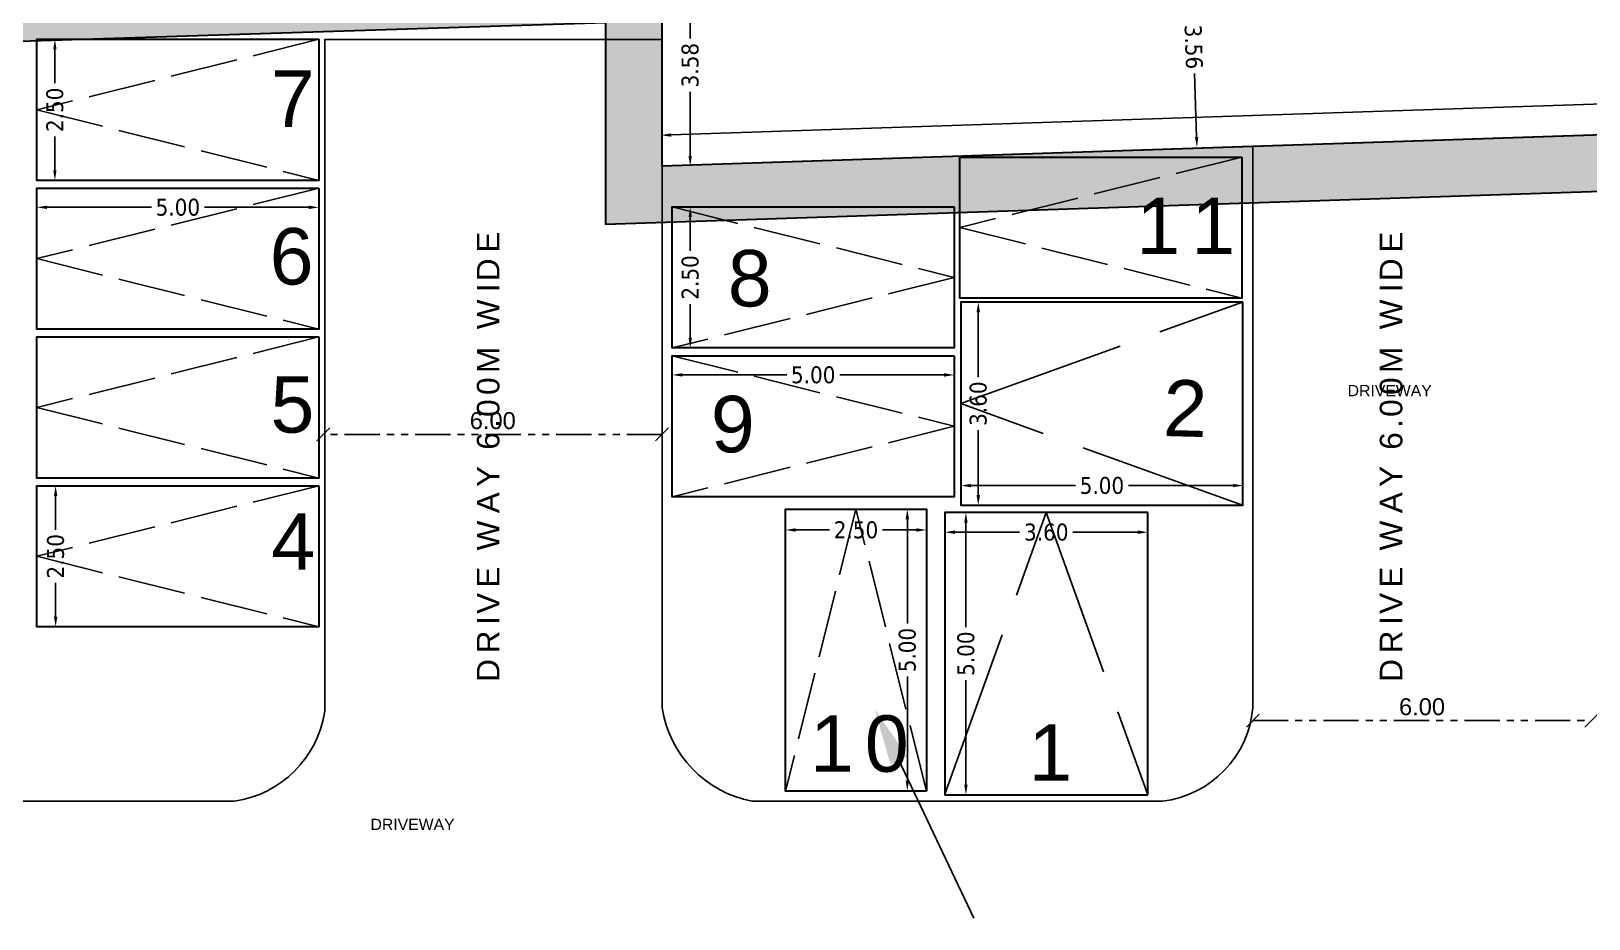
# Model space of a CAD drawing. Header units: metres. Extents: x 0 to 298, y 0 to 162.
# Drawn here: x 49.89 to 77.5, y 58.97 to 74.7 of the extents above; entities that cross this region are included whole.
import ezdxf
from ezdxf import colors
from ezdxf.entities.mleader import LeaderData, LeaderLine
from ezdxf.math import Vec2, Vec3

# ---------------------------------------------------------------- set-up
doc = ezdxf.new("R2010")
doc.units = ezdxf.units.M
doc.header["$MEASUREMENT"] = 0
for name, pattern in [('ACAD_ISO02W100', [15, 12, -3]), ('CONTINUA', [0]), ('PHANTOM2', [1.25, 0.625, -0.125, 0.125, -0.125, 0.125, -0.125])]:
    doc.linetypes.add(name, pattern=pattern)
for name, color, linetype in [('0 @ 1', 7, 'Continuous'), ('DRIVEWAY', 6, 'Continuous'), ('PARKING_SLOT', 4, 'Continuous'), ('PLOT_BOUNDARY', 4, 'Continuous'), ('RWH', 4, 'Continuous')]:
    doc.layers.add(name, color=color, linetype=linetype)
doc.layers.add('BLK_1_LVL_0_SIDE_SETBACK1', color=4, linetype='Continuous', lineweight=30)
doc.layers.add('DA_PARKING', color=4, linetype='Continuous', lineweight=30)
doc.styles.add('arial', font='arial.ttf')
doc.styles.add('CODE', font='tahoma.ttf')
doc.styles.get("Standard").update_dxf_attribs({"font": 'arial.ttf', "height": 0.35})
doc.dimstyles.new('OPEN SPACE', dxfattribs={"dimtxt": 0.3, "dimasz": 0.23, "dimexe": 0.1875, "dimexo": 0.0625, "dimgap": 0.09, "dimtad": 3, "dimzin": 0, "dimdsep": 46, "dimtxsty": 'arial', "dimblk": 'OBLIQUE', "dimcen": 0.09, "dimse1": 1, "dimse2": 1, "dimclrd": 6, "dimclre": 6, "dimclrt": 7, "dimadec": 0, "dimazin": 0, "dimtfac": 0.5, "dimtix": 1, "dimtmove": 0, "dimatfit": 3, "dimfxl": 0, "dimtolj": 1, "dimtzin": 0, "dimarcsym": 0})
doc.dimstyles.new('OUTER', dxfattribs={"dimscale": 0, "dimtxt": 0.3, "dimasz": 0.18, "dimexe": 0.18, "dimexo": 0.0625, "dimgap": 0.09, "dimtad": 0, "dimzin": 0, "dimdsep": 46, "dimtxsty": 'CODE', "dimcen": 0.09, "dimse1": 1, "dimse2": 1, "dimclrd": 8, "dimclrt": 1, "dimadec": 0, "dimazin": 0, "dimtfac": 1, "dimtofl": 0, "dimtmove": 0, "dimatfit": 3, "dimfxl": 0, "dimtolj": 1, "dimtzin": 0, "dimarcsym": 0})

# ---------------------------------------------------------------- blocks, each defined once
blk = doc.blocks.new('*D511')
at = {"color": 8, "lineweight": -2}
for p, q in [((70.44, 76.024), (70.477, 74.899)), ((70.546, 72.827), (70.509, 73.952))]:
    blk.add_line(p, q, dxfattribs=at)
at = {"color": 8, "lineweight": 35}
for points in [[(70.47, 76.025), (70.41, 76.023), (70.434, 76.204)], [(70.576, 72.828), (70.516, 72.826), (70.552, 72.647)]]:
    blk.add_solid(points, dxfattribs=at)
at = {"layer": 'Defpoints', "color": 0, "lineweight": 35}
for p in [(70.434, 76.204), (70.552, 72.647), (70.552, 72.647)]:
    blk.add_point(p, dxfattribs=at)
at = {"color": 1, "insert": (70.493, 74.426), "char_height": 0.3, "attachment_point": 5, "rotation": 271.9095, "style": 'CODE'}
blk.add_mtext('\\A1;3.56', dxfattribs=at)
blk = doc.blocks.new('*D522')
at = {"color": 8, "lineweight": -2}
for p, q in [((50.328, 66.466), (50.328, 65.867)), ((50.328, 64.326), (50.328, 64.925))]:
    blk.add_line(p, q, dxfattribs=at)
at = {"color": 8, "lineweight": 35}
for points in [[(50.298, 66.466), (50.358, 66.466), (50.328, 66.646)], [(50.298, 64.326), (50.358, 64.326), (50.328, 64.146)]]:
    blk.add_solid(points, dxfattribs=at)
at = {"layer": 'Defpoints', "color": 0, "lineweight": 35}
for p in [(49.994, 66.646), (49.994, 64.146), (50.328, 64.146)]:
    blk.add_point(p, dxfattribs=at)
at = {"color": 1, "insert": (50.328, 65.396), "char_height": 0.3, "attachment_point": 5, "rotation": 90, "style": 'CODE'}
blk.add_mtext('\\A1;2.50', dxfattribs=at)
blk = doc.blocks.new('*D523')
at = {"color": 8, "lineweight": -2, "ltscale": 0.25}
for p, q in [((66.548, 66.65), (68.398, 66.65)), ((71.188, 66.65), (69.337, 66.65))]:
    blk.add_line(p, q, dxfattribs=at)
at = {"color": 8, "linetype": 'ACAD_ISO02W100', "lineweight": 35, "ltscale": 0.25}
for points in [[(66.548, 66.68), (66.548, 66.62), (66.368, 66.65)], [(71.188, 66.68), (71.188, 66.62), (71.368, 66.65)]]:
    blk.add_solid(points, dxfattribs=at)
at = {"layer": 'Defpoints', "color": 0, "linetype": 'ACAD_ISO02W100', "lineweight": 35, "ltscale": 0.25}
for p in [(71.368, 66.65), (66.368, 66.302), (71.368, 66.302)]:
    blk.add_point(p, dxfattribs=at)
at = {"color": 1, "linetype": 'ACAD_ISO02W100', "ltscale": 0.25, "insert": (68.868, 66.65), "char_height": 0.3, "attachment_point": 5, "style": 'CODE'}
blk.add_mtext('\\A1;5.00', dxfattribs=at)
blk = doc.blocks.new('*D524')
at = {"color": 8, "lineweight": -2}
for p, q in [((66.677, 69.722), (66.677, 68.574)), ((66.677, 66.482), (66.677, 67.63))]:
    blk.add_line(p, q, dxfattribs=at)
at = {"color": 8, "lineweight": 35}
for points in [[(66.647, 69.722), (66.707, 69.722), (66.677, 69.902)], [(66.647, 66.482), (66.707, 66.482), (66.677, 66.302)]]:
    blk.add_solid(points, dxfattribs=at)
at = {"layer": 'Defpoints', "color": 0, "lineweight": 35}
for p in [(66.368, 69.902), (66.677, 69.902), (66.368, 66.302)]:
    blk.add_point(p, dxfattribs=at)
at = {"color": 1, "insert": (66.677, 68.102), "char_height": 0.3, "attachment_point": 5, "rotation": 90, "style": 'CODE'}
blk.add_mtext('\\A1;3.60', dxfattribs=at)
blk = doc.blocks.new('*D525')
at = {"color": 8, "lineweight": -2}
for p, q in [((66.262, 65.823), (67.41, 65.823)), ((69.502, 65.823), (68.354, 65.823))]:
    blk.add_line(p, q, dxfattribs=at)
at = {"color": 8, "lineweight": 35}
for points in [[(66.262, 65.853), (66.262, 65.793), (66.082, 65.823)], [(69.502, 65.853), (69.502, 65.793), (69.682, 65.823)]]:
    blk.add_solid(points, dxfattribs=at)
at = {"layer": 'Defpoints', "color": 0, "lineweight": 35}
for p in [(66.082, 66.17), (69.682, 66.17), (66.082, 65.823)]:
    blk.add_point(p, dxfattribs=at)
at = {"color": 1, "insert": (67.882, 65.823), "char_height": 0.3, "attachment_point": 5, "style": 'CODE'}
blk.add_mtext('\\A1;3.60', dxfattribs=at)
blk = doc.blocks.new('*D526')
at = {"color": 8, "lineweight": -2}
for p, q in [((66.458, 65.99), (66.458, 64.139)), ((66.458, 61.35), (66.458, 63.2))]:
    blk.add_line(p, q, dxfattribs=at)
at = {"color": 8, "lineweight": 35}
for points in [[(66.428, 65.99), (66.488, 65.99), (66.458, 66.17)], [(66.428, 61.35), (66.488, 61.35), (66.458, 61.17)]]:
    blk.add_solid(points, dxfattribs=at)
at = {"layer": 'Defpoints', "color": 0, "lineweight": 35}
for p in [(66.082, 66.17), (66.082, 61.17), (66.458, 61.17)]:
    blk.add_point(p, dxfattribs=at)
at = {"color": 1, "insert": (66.458, 63.67), "char_height": 0.3, "attachment_point": 5, "rotation": 90, "style": 'CODE'}
blk.add_mtext('\\A1;5.00', dxfattribs=at)
blk = doc.blocks.new('*D533')
at = {"color": 8, "lineweight": -2}
for p, q in [((50.315, 74.38), (50.315, 73.781)), ((50.315, 72.24), (50.315, 72.839))]:
    blk.add_line(p, q, dxfattribs=at)
at = {"color": 8, "lineweight": 35}
for points in [[(50.285, 74.38), (50.345, 74.38), (50.315, 74.56)], [(50.285, 72.24), (50.345, 72.24), (50.315, 72.06)]]:
    blk.add_solid(points, dxfattribs=at)
at = {"layer": 'Defpoints', "color": 0, "lineweight": 35}
for p in [(49.981, 74.56), (49.981, 72.06), (50.315, 72.06)]:
    blk.add_point(p, dxfattribs=at)
at = {"color": 1, "insert": (50.315, 73.31), "char_height": 0.3, "attachment_point": 5, "rotation": 90, "style": 'CODE'}
blk.add_mtext('\\A1;2.50', dxfattribs=at)
blk = doc.blocks.new('*D535')
at = {"color": 8, "lineweight": -2}
for p, q in [((65.42, 66.054), (65.42, 64.203)), ((65.42, 61.414), (65.42, 63.264))]:
    blk.add_line(p, q, dxfattribs=at)
at = {"color": 8, "lineweight": 35}
for points in [[(65.39, 66.054), (65.45, 66.054), (65.42, 66.234)], [(65.39, 61.414), (65.45, 61.414), (65.42, 61.234)]]:
    blk.add_solid(points, dxfattribs=at)
at = {"layer": 'Defpoints', "color": 0, "lineweight": 35}
for p in [(65.42, 66.234), (65.76, 66.234), (65.76, 61.234)]:
    blk.add_point(p, dxfattribs=at)
at = {"color": 1, "insert": (65.42, 63.734), "char_height": 0.3, "attachment_point": 5, "rotation": 90, "style": 'CODE'}
blk.add_mtext('\\A1;5.00', dxfattribs=at)
blk = doc.blocks.new('*D536')
at = {"color": 8, "lineweight": -2}
for p, q in [((61.573, 71.409), (61.573, 70.81)), ((61.573, 69.269), (61.573, 69.868))]:
    blk.add_line(p, q, dxfattribs=at)
at = {"color": 8, "lineweight": 35}
for points in [[(61.543, 71.409), (61.603, 71.409), (61.573, 71.589)], [(61.543, 69.269), (61.603, 69.269), (61.573, 69.089)]]:
    blk.add_solid(points, dxfattribs=at)
at = {"layer": 'Defpoints', "color": 0, "lineweight": 35}
for p in [(61.239, 71.589), (61.239, 69.089), (61.573, 69.089)]:
    blk.add_point(p, dxfattribs=at)
at = {"color": 1, "insert": (61.573, 70.339), "char_height": 0.3, "attachment_point": 5, "rotation": 90, "style": 'CODE'}
blk.add_mtext('\\A1;2.50', dxfattribs=at)
blk = doc.blocks.new('*D537')
at = {"color": 8, "lineweight": -2}
for p, q in [((61.432, 68.611), (63.283, 68.611)), ((66.072, 68.611), (64.222, 68.611))]:
    blk.add_line(p, q, dxfattribs=at)
at = {"color": 8, "lineweight": 35}
for points in [[(61.432, 68.641), (61.432, 68.581), (61.252, 68.611)], [(66.072, 68.641), (66.072, 68.581), (66.252, 68.611)]]:
    blk.add_solid(points, dxfattribs=at)
at = {"layer": 'Defpoints', "color": 0, "lineweight": 35}
for p in [(61.252, 68.951), (66.252, 68.951), (61.252, 68.611)]:
    blk.add_point(p, dxfattribs=at)
at = {"color": 1, "insert": (63.752, 68.611), "char_height": 0.3, "attachment_point": 5, "style": 'CODE'}
blk.add_mtext('\\A1;5.00', dxfattribs=at)
blk = doc.blocks.new('*D538')
at = {"color": 8, "lineweight": -2}
for p, q in [((50.174, 71.582), (52.025, 71.582)), ((54.814, 71.582), (52.964, 71.582))]:
    blk.add_line(p, q, dxfattribs=at)
at = {"color": 8, "lineweight": 35}
for points in [[(50.174, 71.612), (50.174, 71.552), (49.994, 71.582)], [(54.814, 71.612), (54.814, 71.552), (54.994, 71.582)]]:
    blk.add_solid(points, dxfattribs=at)
at = {"layer": 'Defpoints', "color": 0, "lineweight": 35}
for p in [(49.994, 71.922), (54.994, 71.922), (49.994, 71.582)]:
    blk.add_point(p, dxfattribs=at)
at = {"color": 1, "insert": (52.494, 71.582), "char_height": 0.3, "attachment_point": 5, "style": 'CODE'}
blk.add_mtext('\\A1;5.00', dxfattribs=at)
blk = doc.blocks.new('*D546')
at = {"color": 8, "lineweight": -2}
for p, q in [((63.44, 65.863), (64.039, 65.863)), ((65.58, 65.863), (64.981, 65.863))]:
    blk.add_line(p, q, dxfattribs=at)
at = {"color": 8, "lineweight": 35}
for points in [[(63.44, 65.893), (63.44, 65.833), (63.26, 65.863)], [(65.58, 65.893), (65.58, 65.833), (65.76, 65.863)]]:
    blk.add_solid(points, dxfattribs=at)
at = {"layer": 'Defpoints', "color": 0, "lineweight": 35}
for p in [(63.26, 66.234), (65.76, 66.234), (63.26, 65.863)]:
    blk.add_point(p, dxfattribs=at)
at = {"color": 1, "insert": (64.51, 65.863), "char_height": 0.3, "attachment_point": 5, "style": 'CODE'}
blk.add_mtext('\\A1;2.50', dxfattribs=at)
blk = doc.blocks.new('*D557')
at = {"color": 8, "lineweight": -2}
for p, q in [((61.572, 75.712), (61.572, 74.575)), ((61.572, 72.492), (61.572, 73.629))]:
    blk.add_line(p, q, dxfattribs=at)
at = {"color": 8, "lineweight": 35}
for points in [[(61.542, 75.712), (61.602, 75.712), (61.572, 75.892)], [(61.542, 72.492), (61.602, 72.492), (61.572, 72.312)]]:
    blk.add_solid(points, dxfattribs=at)
at = {"layer": 'Defpoints', "color": 0, "lineweight": 35}
for p in [(61.074, 75.892), (61.074, 72.312), (61.572, 72.312)]:
    blk.add_point(p, dxfattribs=at)
at = {"color": 1, "insert": (61.572, 74.102), "char_height": 0.3, "attachment_point": 5, "rotation": 90, "style": 'CODE'}
blk.add_mtext('\\A1;3.58', dxfattribs=at)
blk = doc.blocks.new('*D558')
at = {"color": 8, "lineweight": -2}
for p, q in [((97.232, 74.064), (79.819, 73.483)), ((61.235, 72.864), (78.648, 73.444))]:
    blk.add_line(p, q, dxfattribs=at)
at = {"color": 8, "lineweight": 35}
for points in [[(97.231, 74.094), (97.233, 74.034), (97.412, 74.07)], [(61.234, 72.894), (61.236, 72.834), (61.055, 72.858)]]:
    blk.add_solid(points, dxfattribs=at)
at = {"layer": 'Defpoints', "color": 0, "lineweight": 35}
for p in [(97.43, 73.524), (61.055, 72.858), (61.074, 72.312)]:
    blk.add_point(p, dxfattribs=at)
at = {"color": 1, "insert": (79.234, 73.464), "char_height": 0.3, "attachment_point": 5, "rotation": 1.9095, "style": 'CODE'}
blk.add_mtext('\\A1;36.38', dxfattribs=at)
blk = doc.blocks.new('_Oblique')
at = {"color": 0, "linetype": 'ByBlock', "lineweight": -2}
blk.add_line((-0.5, -0.5), (0.5, 0.5), dxfattribs=at)
blk = doc.blocks.new('*D329')
at = {"layer": 'Defpoints', "color": 0, "lineweight": 35}
for p in [(50.529, 61.053), (49.43, 55.053), (50.529, 55.053)]:
    blk.add_point(p, dxfattribs=at)
at = {"layer": 'DRIVEWAY', "color": 7, "linetype": 'PHANTOM2', "lineweight": -2}
blk.add_line((49.43, 61.053), (49.43, 55.053), dxfattribs=at)
at = {"layer": 'DRIVEWAY', "color": 7, "lineweight": -2, "xscale": 0.23, "yscale": 0.23, "zscale": 0.23}
for p, rotation in [((49.43, 61.053), 90), ((49.43, 55.053), 270)]:
    blk.add_blockref('_Oblique', p, dxfattribs=dict(at, rotation=rotation))
at = {"layer": 'DRIVEWAY', "color": 7, "lineweight": 30, "insert": (49.187, 58.053), "char_height": 0.3, "attachment_point": 5, "rotation": 90, "style": 'arial'}
blk.add_mtext('\\A1;6.00', dxfattribs=at)
blk = doc.blocks.new('*D330')
at = {"layer": 'Defpoints', "color": 0, "lineweight": 35}
for p in [(55.074, 67.556), (55.074, 67.55), (61.074, 67.55)]:
    blk.add_point(p, dxfattribs=at)
at = {"layer": 'DRIVEWAY', "color": 7, "linetype": 'PHANTOM2', "lineweight": -2}
blk.add_line((61.074, 67.556), (55.074, 67.556), dxfattribs=at)
at = {"layer": 'DRIVEWAY', "color": 7, "lineweight": -2, "xscale": 0.23, "yscale": 0.23, "zscale": 0.23, "rotation": 180}
blk.add_blockref('_Oblique', (55.074, 67.556), dxfattribs=at)
at = {"layer": 'DRIVEWAY', "color": 7, "lineweight": -2, "xscale": 0.23, "yscale": 0.23, "zscale": 0.23}
blk.add_blockref('_Oblique', (61.074, 67.556), dxfattribs=at)
at = {"layer": 'DRIVEWAY', "color": 7, "lineweight": 30, "insert": (58.074, 67.799), "char_height": 0.3, "attachment_point": 5, "style": 'arial'}
blk.add_mtext('\\A1;6.00', dxfattribs=at)
blk = doc.blocks.new('*D331')
at = {"layer": 'Defpoints', "color": 0, "lineweight": 35}
for p in [(71.542, 63.626), (77.538, 63.62), (77.538, 62.485)]:
    blk.add_point(p, dxfattribs=at)
at = {"layer": 'DRIVEWAY', "color": 7, "linetype": 'PHANTOM2', "lineweight": -2}
blk.add_line((71.542, 62.485), (77.538, 62.485), dxfattribs=at)
at = {"layer": 'DRIVEWAY', "color": 7, "lineweight": -2, "xscale": 0.23, "yscale": 0.23, "zscale": 0.23, "rotation": 180}
blk.add_blockref('_Oblique', (71.542, 62.485), dxfattribs=at)
at = {"layer": 'DRIVEWAY', "color": 7, "lineweight": -2, "xscale": 0.23, "yscale": 0.23, "zscale": 0.23}
blk.add_blockref('_Oblique', (77.538, 62.485), dxfattribs=at)
at = {"layer": 'DRIVEWAY', "color": 7, "lineweight": 30, "insert": (74.54, 62.728), "char_height": 0.3, "attachment_point": 5, "style": 'arial'}
blk.add_mtext('\\A1;6.00', dxfattribs=at)

msp = doc.modelspace()

# ---------------------------------------------------------------- hatches: boundary and pattern name
h = msp.add_hatch()
h.set_pattern_fill('GRAVEL', color=256, scale=0.1, angle=-90)
h.set_pattern_definition([(138.012788, (-1134.4944, 643.27821), (-22.859999999, 20.320000002), [0.3417214, -33.8304836]), (94.969741, (-1134.7484, 643.50681), (2.540000145, -30.479999988), [0.5864047, -58.054049]), (42.510447, (-1134.7992, 644.09101), (-27.93999999, -25.40000001), [0.4134815, -40.934723]), (177.273689, (-1135.4342, 645.08161), (50.8, -2.540000005), [0.5340045, -52.8664374]), (202.833654, (-1135.9676, 645.10701), (30.48, 12.700000001), [0.5236337, -51.8398077]), (267.273689, (-1136.4502, 644.90381), (2.540000005, 50.8), [0.5340045, -52.8664374]), (307.6942405, (-1136.4756, 644.37041), (-25.400000002, 33.0199999985), [0.7061937, -69.9131153]), (342.255328, (-1136.0438, 643.81161), (55.8799999985, -17.780000005), [0.6667195, -66.0052566]), (31.429566, (-1135.4088, 643.60841), (33.019999998, 20.320000003), [0.535813, -53.0455457]), (85.236358, (-1134.9516, 643.88781), (-2.540000004, -27.94), [0.6117133, -29.973937]), (132.397438, (-1134.9008, 644.49741), (-27.940000001, 30.479999999), [0.791078, -78.3167725]), (48.814075, (-1135.4596, 642.567), (15.24, 17.78), [0.2700045, -26.730566]), (81.469234, (-1135.2818, 642.77021), (-5.079999994, -33.020000001), [0.513682, -50.854639]), (135, (-1135.2056, 643.2782), (-2.54, 8e-16), [0.3592093, -3.232893]), (113.19859, (-1134.9008, 643.456), (5.08, -12.7), [0.1934413, -19.1506224]), (201.80141, (-1134.977, 643.6338), (7.62, 2.54), [0.2735656, -13.404753]), (300.963757, (-1135.231, 643.5322), (5.08, -7.62), [0.4443197, -14.366298]), (71.56505, (-1135.0024, 643.1512), (-2.54, -5.08), [0.321287, -7.710898]), (286.38954, (-1134.977, 645.10701), (7.62, -25.4), [0.450088, -44.5588267]), (340.346176, (-1134.85, 644.67521), (-27.94, 10.16), [0.377599, -37.3822157]), (203.19859, (-1134.4944, 643.1512), (12.7, 5.08), [0.38688, -18.9571836]), (253.61046, (-1134.85, 642.99881), (7.619999998, 25.4), [0.450088, -44.5588267]), (249.443955, (-1136.5518, 645.107), (5.08, 12.7), [0.434035, -21.2677343]), (204.77514, (-1136.7042, 644.70061), (27.939999993, 12.700000015), [0.363672, -36.0035934]), (336.80141, (-1137.0344, 643.1258), (12.7, -5.08), [0.38688, -18.9571836]), (287.354025, (-1136.6788, 642.97341), (-10.160000002, 33.02), [0.4257827, -42.152376]), (339.443955, (-1137.0344, 644.3704), (-12.7, 5.08), [0.2170176, -21.484752]), (11.309932, (-1137.0344, 643.2782), (10.16, 2.54), [0.1295146, -12.821995]), (75.963757, (-1136.9074, 643.3036), (-2.54, -7.62), [0.5236337, -9.9490546]), (96.009006, (-1136.7804, 643.81161), (2.540000001, -25.4), [0.485267, -48.041365]), (213.69007, (-1135.4596, 643.5322), (5.08, 2.54), [0.366324, -8.7917764]), (263.157227, (-1135.7644, 643.32901), (-5.079999998, -43.18), [0.6395568, -63.316009]), (330.945396, (-1135.8406, 642.694), (-17.78, 10.16), [0.2615082, -25.8893923]), (0, (-1135.612, 642.567), (2.54, 2.54), [0.1524, -2.3876]), (30.256437, (-1136.7042, 643.86241), (-17.78, -10.159999999), [0.352867, -34.933941]), (318.012788, (-1136.3994, 644.04021), (22.859999999, -20.320000002), [0.683443, -33.488762]), (270, (-1135.8914, 643.583), (2.54, -2.54), [0.6604, -1.8796]), (235.304846, (-1135.8914, 642.92261), (-17.779999986, -25.40000001), [0.4016096, -39.7593167]), (164.054604, (-1136.12, 642.5924), (-10.16, 2.54), [0.369829, -18.12165]), (117.645975, (-1136.4756, 642.69401), (-25.399999997, 48.260000002), [0.602145, -59.6124644]), (85.426079, (-1136.755, 643.22741), (2.54, 33.02), [0.6370295, -63.0658465])])
h.paths.add_polyline_path([(29.23989, 51.32814), (30.23989, 51.32814), (30.23989, 73.90539), (60.07362, 74.85934), (60.07362, 71.28191), (96.42989, 72.49003), (96.42989, 34.90392), (21.01989, 34.91363), (21.01989, 33.90392), (97.42989, 33.90392), (97.42989, 73.52392), (61.07362, 72.31183), (61.07362, 75.89183), (29.23989, 74.87392)])

# ---------------------------------------------------------------- linework, layer by layer
at = {"linetype": 'ACAD_ISO02W100', "ltscale": 0.1}
for p, q in [((54.99415, 74.55978), (49.99415, 73.30978)), ((49.99415, 73.30978), (54.99415, 72.05978)), ((71.35002, 72.47333), (66.35002, 71.22333)), ((54.99415, 71.92185), (49.99415, 70.67185)), ((61.25242, 71.58883), (66.25242, 70.33883)), ((66.35002, 71.22333), (71.35002, 69.97333)), ((49.99415, 70.67185), (54.99415, 69.42185)), ((66.25242, 70.33883), (61.25242, 69.08883)), ((54.99415, 69.28393), (49.99415, 68.03393)), ((61.25242, 68.9509), (66.25242, 67.7009)), ((49.99415, 68.03393), (54.99415, 66.78393)), ((66.25242, 67.7009), (61.25242, 66.4509)), ((54.99415, 66.646), (49.99415, 65.396)), ((64.50954, 66.23363), (63.25954, 61.23363)), ((65.75954, 61.23363), (64.50954, 66.23363)), ((49.99415, 65.396), (54.99415, 64.146))]:
    msp.add_line(p, q, dxfattribs=at)
for p, q in [((61.07362, 72.31183), (97.42989, 73.52392)), ((71.54233, 62.7092), (71.54233, 72.66085)), ((53.49941, 61.05344), (32.59284, 61.05344)), ((69.9433, 61.05344), (62.67265, 61.05344))]:
    msp.add_line(p, q)
at = {"linetype": 'ACAD_ISO02W100', "ltscale": 0.25}
for p, q in [((66.36764, 68.10179), (71.35606, 69.90179)), ((71.35606, 66.30179), (66.36764, 68.10179)), ((66.08207, 61.1813), (67.88207, 66.16972)), ((67.88207, 66.16972), (69.68207, 61.16972))]:
    msp.add_line(p, q, dxfattribs=at)
for points in [[(29.23989, 74.87392), (29.23989, 51.12392), (21.01989, 51.12392), (21.01989, 33.90392), (97.42989, 33.90392), (97.42989, 73.52392), (61.07362, 72.31183), (61.07362, 75.89183)], [(30.23989, 73.90539), (30.23989, 51.12392), (21.01989, 51.12392), (21.01989, 34.90392), (96.42989, 34.90392), (96.42989, 72.49003), (60.07362, 71.27793), (60.07362, 74.85934)], [(54.99415, 74.55978), (54.99415, 72.05978), (49.99415, 72.05978), (49.99415, 74.55978)], [(71.35002, 72.47333), (71.35002, 69.97333), (66.35002, 69.97333), (66.35002, 72.47333)], [(54.99415, 71.92185), (54.99415, 69.42185), (49.99415, 69.42185), (49.99415, 71.92185)], [(66.25242, 71.58883), (66.25242, 69.08883), (61.25242, 69.08883), (61.25242, 71.58883)], [(71.36764, 69.90179), (66.36764, 69.90179), (66.36764, 66.30179), (71.36764, 66.30179)], [(54.99415, 69.28393), (54.99415, 66.78393), (49.99415, 66.78393), (49.99415, 69.28393)], [(66.25242, 68.9509), (66.25242, 66.4509), (61.25242, 66.4509), (61.25242, 68.9509)], [(54.99415, 66.646), (54.99415, 64.146), (49.99415, 64.146), (49.99415, 66.646)], [(65.75954, 61.23363), (63.25954, 61.23363), (63.25954, 66.23363), (65.75954, 66.23363)], [(69.68207, 61.16972), (69.68207, 66.16972), (66.08207, 66.16972), (66.08207, 61.16972)]]:
    msp.add_lwpolyline(points, close=True)
for points in [[(55.09941, 62.65344), (55.09941, 74.55715), (61.07362, 74.55715), (61.07362, 62.7092)], [(74.77538, 67.32249), (74.77538, 67.32662)], [(68.54233, 61.05344), (64.07362, 61.05344)]]:
    msp.add_lwpolyline(points)
for centre, radius, start, end in [((63.05157, 63.01937), 2.00212, 188.912177, 259.090422), ((69.71586, 62.87309), 1.83382, 277.124782, 354.87262), ((53.21552, 62.93732), 1.90515, 278.569503, 351.430497)]:
    msp.add_arc(centre, radius, start, end)
at = {"layer": 'BLK_1_LVL_0_SIDE_SETBACK1', "color": 171}
msp.add_lwpolyline([(91.42989, 73.32389), (61.07362, 72.31183), (61.07362, 75.89183), (40.26267, 75.22638), (40.26267, 55.0537), (48.26314, 55.05353), (48.26314, 50.72392), (81.21359, 50.72392), (81.21359, 58.63892), (91.42989, 58.63892)], close=True, dxfattribs=at)
at = {"layer": 'DA_PARKING', "color": 1}
for points in [[(71.36764, 69.90179), (66.36764, 69.90179), (66.36764, 66.30179), (71.36764, 66.30179)], [(69.68207, 61.16972), (69.68207, 66.16972), (66.08207, 66.16972), (66.08207, 61.16972)]]:
    msp.add_lwpolyline(points, close=True, dxfattribs=at)
at = {"layer": 'PARKING_SLOT', "color": 30, "lineweight": 30}
for points in [[(54.99415, 74.55978), (54.99415, 72.05978), (49.99415, 72.05978), (49.99415, 74.55978)], [(71.35002, 72.47333), (71.35002, 69.97333), (66.35002, 69.97333), (66.35002, 72.47333)], [(54.99415, 71.92185), (54.99415, 69.42185), (49.99415, 69.42185), (49.99415, 71.92185)], [(66.25242, 71.58883), (66.25242, 69.08883), (61.25242, 69.08883), (61.25242, 71.58883)], [(54.99415, 69.28393), (54.99415, 66.78393), (49.99415, 66.78393), (49.99415, 69.28393)], [(66.25242, 68.9509), (66.25242, 66.4509), (61.25242, 66.4509), (61.25242, 68.9509)], [(54.99415, 66.646), (54.99415, 64.146), (49.99415, 64.146), (49.99415, 66.646)], [(65.75954, 61.23363), (63.25954, 61.23363), (63.25954, 66.23363), (65.75954, 66.23363)]]:
    msp.add_lwpolyline(points, close=True, dxfattribs=at)
at = {"layer": 'PLOT_BOUNDARY', "color": 70, "lineweight": 30}
msp.add_lwpolyline([(29.23989, 74.87392), (29.23989, 51.12392), (21.01989, 51.12392), (21.01989, 33.90392), (97.42989, 33.90392), (97.42989, 73.52392), (61.07362, 72.31183), (61.07362, 75.89183)], close=True, dxfattribs=at)
at = {"layer": 'RWH', "color": 130, "lineweight": 30}
msp.add_lwpolyline([(29.23989, 51.32814), (30.23989, 51.32814), (30.23989, 73.90539), (60.07362, 74.85934), (60.07362, 71.28191), (96.42989, 72.49003), (96.42989, 34.90392), (21.01989, 34.91363), (21.01989, 33.90392), (97.42989, 33.90392), (97.42989, 73.52392), (61.07362, 72.31183), (61.07362, 75.89183), (29.23989, 74.87392)], close=True, dxfattribs=at)

# ---------------------------------------------------------------- texts
at = {"linetype": 'CONTINUA', "char_height": 1, "attachment_point": 4}
for s, insert in [('\\A1;{\\T1.25;7}', (54.14119, 73.50844)), ('\\A1;{\\T1.25;11}', (69.47987, 71.25216)), ('\\A1;{\\T1.25;6}', (54.12106, 70.70674)), ('\\A1;{\\T1.25;8}', (62.23879, 70.31821)), ('\\A1;{\\T1.25;5}', (54.13558, 68.08073)), ('\\A1;{\\T1.25;9}', (61.93882, 67.73241)), ('\\A1;{\\T1.25;4}', (54.1501, 65.65783)), ('\\A1;{\\T1.25;10}', (63.6959, 62.06986)), ('\\A1;{\\T1.25;1}', (67.5669, 61.91891))]:
    msp.add_mtext(s, dxfattribs=dict(at, insert=insert))
at = {"linetype": 'CONTINUA', "attachment_point": 4}
for s, insert, char_height, rotation in [('\\A1;{\\T1.25;DRIVE WAY 6.00M WIDE}', (57.99471, 63.1717), 0.4, 90), ('\\A1;{\\T1.25;DRIVE WAY 6.00M WIDE}', (73.99401, 63.1717), 0.4, 90), ('\\A1;{\\T1.25;2}', (69.95663, 68.02899), 1, 358.475768)]:
    msp.add_mtext(s, dxfattribs=dict(at, insert=insert, char_height=char_height, rotation=rotation))
at = {"layer": 'DRIVEWAY', "color": 7, "lineweight": 30, "char_height": 0.2, "width": 1.5154454, "attachment_point": 2}
for insert in [(73.9676, 68.43381), (56.65285, 60.74383)]:
    msp.add_mtext('DRIVEWAY', dxfattribs=dict(at, insert=insert))

# ---------------------------------------------------------------- dimensions: what is measured, and where the dimension line sits
at = {"layer": '0 @ 1'}
for p1, p2, distance, override, picture, middle in [((70.43388, 76.20392), (70.55245, 72.64738), 0, {"dimscale": 1, "dimsd1": 0, "dimsd2": 0, "dimtix": 0, "dimtofl": 0, "dimtmove": 2, "dimatfit": 3}, '*D511', (70.49317, 74.42565)), ((97.42989, 73.52392), (61.07362, 72.31183), -0.54629, {"dimscale": 1, "dimtix": 0, "dimtofl": 0, "dimtmove": 0, "dimatfit": 3}, '*D558', (79.23355, 73.46387))]:
    dim = msp.add_aligned_dim(p1=p1, p2=p2, distance=distance, dimstyle='OUTER', override=override, dxfattribs=at)
    dim.commit()
    dim.dimension.update_dxf_attribs({"geometry": picture, "text_midpoint": middle})
dim = msp.add_linear_dim(base=(61.57244, 72.31183), p1=(61.07362, 75.89183), p2=(61.07362, 72.31183), angle=270, dimstyle='OUTER', override={"dimscale": 1, "dimtix": 0, "dimtofl": 0, "dimtmove": 0, "dimatfit": 3}, dxfattribs=at)
dim.commit()
dim.dimension.update_dxf_attribs({"geometry": '*D557', "text_midpoint": (61.57244, 74.10183), "dimtype": 129})
for base, p1, p2, angle, picture, middle in [((50.31455, 72.05978), (49.98054, 74.55978), (49.98054, 72.05978), 90, '*D533', (50.31455, 73.30978)), ((61.57282, 69.08883), (61.23882, 71.58883), (61.23882, 69.08883), 90, '*D536', (61.57282, 70.33883)), ((66.67726, 69.90179), (66.36764, 66.30179), (66.36764, 69.90179), 270, '*D524', (66.67726, 68.10179)), ((50.32815, 64.146), (49.99415, 66.646), (49.99415, 64.146), 90, '*D522', (50.32815, 65.396)), ((65.41976, 66.23363), (65.75954, 61.23363), (65.75954, 66.23363), 270, '*D535', (65.41976, 63.73363)), ((66.4583, 61.16972), (66.08207, 66.16972), (66.08207, 61.16972), 90, '*D526', (66.4583, 63.66972))]:
    dim = msp.add_linear_dim(base=base, p1=p1, p2=p2, angle=angle, dimstyle='OUTER', override={"dimscale": 1, "dimtix": 0, "dimtofl": 0, "dimtmove": 0, "dimatfit": 3}, dxfattribs=at)
    dim.commit()
    dim.dimension.update_dxf_attribs({"geometry": picture, "text_midpoint": middle})
for base, p1, p2, picture, middle in [((49.99415, 71.58207), (54.99415, 71.92185), (49.99415, 71.92185), '*D538', (52.49415, 71.58207)), ((61.25242, 68.61112), (66.25242, 68.9509), (61.25242, 68.9509), '*D537', (63.75242, 68.61112)), ((66.08207, 65.82299), (69.68207, 66.16972), (66.08207, 66.16972), '*D525', (67.88207, 65.82299))]:
    dim = msp.add_linear_dim(base=base, p1=p1, p2=p2, dimstyle='OUTER', override={"dimscale": 1, "dimtix": 0, "dimtofl": 0, "dimtmove": 0, "dimatfit": 3}, dxfattribs=at)
    dim.commit()
    dim.dimension.update_dxf_attribs({"geometry": picture, "text_midpoint": middle})
at = {"layer": '0 @ 1', "linetype": 'ACAD_ISO02W100', "ltscale": 0.25}
dim = msp.add_linear_dim(base=(71.36764, 66.64986), p1=(66.36764, 66.30179), p2=(71.36764, 66.30179), angle=180, dimstyle='OUTER', override={"dimscale": 1, "dimtix": 0, "dimtofl": 0, "dimtmove": 0, "dimatfit": 3}, dxfattribs=at)
dim.commit()
dim.dimension.update_dxf_attribs({"geometry": '*D523', "text_midpoint": (68.86764, 66.64986)})
at = {"layer": '0 @ 1'}
dim = msp.add_linear_dim(base=(63.25954, 65.86255), p1=(65.75954, 66.23363), p2=(63.25954, 66.23363), dimstyle='OUTER', override={"dimscale": 1, "dimtix": 0, "dimtofl": 0, "dimtmove": 0, "dimatfit": 3}, dxfattribs=at)
dim.commit()
dim.dimension.update_dxf_attribs({"geometry": '*D546', "text_midpoint": (64.50954, 65.86255), "dimtype": 128})
at = {"layer": 'DRIVEWAY', "color": 7, "lineweight": 30}
for base, p1, p2, picture, middle in [((55.0739, 67.55595), (61.07362, 67.54964), (55.0739, 67.54964), '*D330', (58.07376, 67.79912)), ((77.53811, 62.48476), (71.54155, 63.62565), (77.53811, 63.61956), '*D331', (74.53983, 62.72794))]:
    dim = msp.add_linear_dim(base=base, p1=p1, p2=p2, dimstyle='OPEN SPACE', override={"dimpost": '\\X', "dimclrd": 7, "dimfxl": 0, "dimarcsym": 2}, dxfattribs=at)
    dim.commit()
    dim.dimension.update_dxf_attribs({"geometry": picture, "text_midpoint": middle})
dim = msp.add_linear_dim(base=(49.42974, 55.05344), p1=(50.52893, 61.05344), p2=(50.52893, 55.05344), angle=90, dimstyle='OPEN SPACE', override={"dimpost": '\\X', "dimclrd": 7, "dimfxl": 0, "dimarcsym": 2}, dxfattribs=at)
dim.commit()
dim.dimension.update_dxf_attribs({"geometry": '*D329', "text_midpoint": (49.18657, 58.05344)})

# ---------------------------------------------------------------- leaders
ml = msp.add_multileader_mtext('Standard')
ml.set_content('', color=256)
ml.set_leader_properties()
ml.build(insert=Vec2(0, 0))
ml.multileader.update_dxf_attribs({"dogleg_length": 0, "arrow_head_size": 1})
ctx = ml.context
ctx.base_point, ctx.arrow_head_size, ctx.landing_gap_size, ctx.plane_origin = Vec3(66.59577, 58.9832), 1, 0, Vec3(63.82614, 62.59022)
ctx.text_align_type = 2
notes = []
notes.append((ctx, [(0, (1, 1, 0), (66.59577, 58.9832), (1, 0), 0, [(0, [(64.84153, 62.68321)], 0, [])])]))
ctx.mtext.insert, ctx.mtext.alignment, ctx.mtext.flow_direction = Vec3(66.59577, 60.9832), 3, 5
for ctx, leaders in notes:
    for number, flags, end, landing, length, lines in leaders:
        leader = LeaderData()
        leader.index, (leader.has_last_leader_line, leader.has_dogleg_vector, leader.attachment_direction) = number, flags
        leader.last_leader_point, leader.dogleg_vector, leader.dogleg_length = Vec3(end), Vec3(landing), length
        for number, points, colour, breaks in lines:
            line = LeaderLine()
            line.index, line.vertices, line.color, line.breaks = number, Vec3.list(points), colors.encode_raw_color(colour), breaks
            leader.lines.append(line)
        ctx.leaders.append(leader)

doc.saveas('drawing.dxf')
